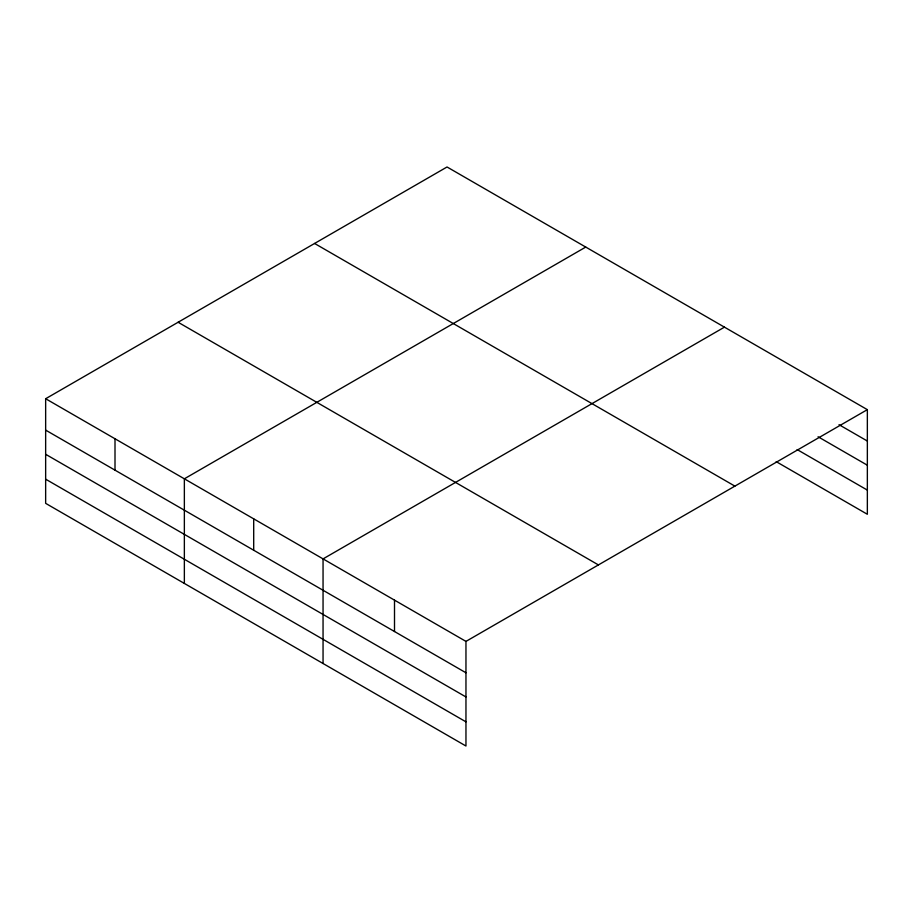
<?xml version="1.0" encoding="UTF-8"?>
<svg xmlns="http://www.w3.org/2000/svg" width="913" height="913" viewBox="0 0 913 913"><rect width="100%" height="100%" fill="white"/><g stroke="black" fill="none" stroke-linecap="round" stroke-linejoin="round"><path stroke-width="1.37" d="M45.65 398.73L465.961 641.394L465.961 746.012L45.65 503.348L45.65 398.73L447.039 166.988L867.35 409.652L867.35 514.27L776.187 461.636M585.747 247.069L184.358 478.811L184.358 583.418M724.443 327.151L323.054 558.893L323.054 663.5M465.961 641.394L867.35 409.652M839.013 424.682L867.35 441.036M818.071 436.756L867.35 465.208M797.129 449.561L867.35 490.098M314.586 243.463L734.897 486.127M178.103 322.255L598.414 564.919M45.65 430.114L465.961 672.778M45.65 454.286L465.961 696.95M45.65 479.177L465.961 721.841M394.507 600.149L394.507 631.522M253.7 518.846L253.7 550.231M115.004 438.776L115.004 470.161"/></g></svg>
